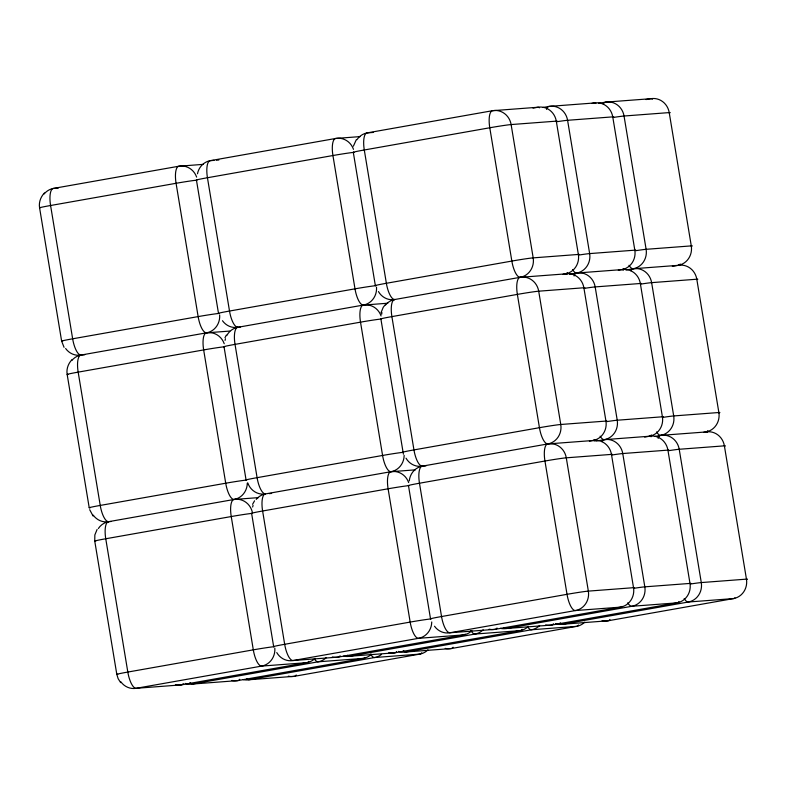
<?xml version="1.0" encoding="UTF-8"?>
<svg xmlns="http://www.w3.org/2000/svg" width="787" height="787" viewBox="0 0 787 787"><rect width="100%" height="100%" fill="white"/><g stroke="black" fill="none" stroke-linecap="round" stroke-linejoin="round"><path stroke-width="1.18" d="M353.393 146.175L356.255 139.791M380.977 312.803L383.22 307.314L385.778 304.038M97.096 529.464L94.843 534.953L94.755 541.112L116.81 674.37L118.148 678.699L120.657 682.634M224.984 337.682L226.361 335.075M252.568 504.31L254.565 500.807M44.485 192.943C40.658 196.839 38.632 202.436 39.586 207.866L61.632 341.115L64.052 347.323M72.07 359.57C68.243 363.466 66.216 369.054 67.17 374.494L89.216 507.743M533.015 108.114L537.846 107.258A16.901 5.637 80 0 1 539.498 107.789M543.099 107.475L549.139 106.402L594.303 102.979A16.901 5.637 80 0 1 595.966 103.51M591.893 103.412L594.303 102.979A16.901 15.917 85.7 0 1 612.748 116.87A16.901 0.531 -9.4 0 1 613.594 116.988M598.366 103.412L605.596 102.123L650.77 98.709A16.901 5.637 80 0 1 652.433 99.231M645.95 99.565L650.77 98.709A16.901 15.917 85.7 0 1 669.216 112.59L691.281 245.888A16.901 0.531 -9.4 0 1 691.34 246.242M385.502 304.992A16.901 15.917 85.7 0 1 394.769 299.513L520.256 277.309L565.43 273.886A16.901 5.637 80 0 1 567.083 274.407M563.01 274.309L565.43 273.886A16.901 5.637 80 0 0 567.309 272.558M569.483 274.309L576.723 273.03L621.897 269.607A16.901 5.637 80 0 1 623.55 270.138M618.277 270.246L621.897 269.607A16.901 5.637 80 0 0 623.343 268.849M625.95 270.03L633.181 268.751L678.355 265.327A16.901 5.637 80 0 1 679.427 265.534M672.324 266.399L678.355 265.327A16.901 5.637 80 0 0 680.243 264.009M256.228 499.381A16.901 15.917 85.7 0 1 265.494 493.902L390.982 471.698L415.398 469.849M589.394 441.153L593.014 440.513A16.901 5.637 80 0 0 594.46 439.746M595.857 441.153L604.308 439.658L649.482 436.234A16.901 5.637 80 0 1 651.134 436.755M644.651 437.09L649.482 436.234A16.901 5.637 80 0 0 651.361 434.906M654.735 436.451L660.775 435.378L705.939 431.955A16.901 5.637 80 0 1 707.602 432.486M703.529 432.388L705.939 431.955A16.901 5.637 80 0 0 707.828 430.627M373.294 132.432L367.185 132.895A16.901 15.917 85.7 0 0 356.905 139.732M360.23 136.594L335.813 138.443L210.326 160.656A16.901 15.917 85.7 0 0 197.488 173.77M213.995 160.381L210.326 160.656A16.901 5.637 80 0 0 207.443 177.744L229.509 311.042A16.901 5.637 80 0 0 237.91 327.284A16.901 5.637 80 0 0 235.028 344.372L257.093 477.67A16.901 5.637 80 0 0 265.494 493.902A16.901 5.637 80 0 0 262.612 510.999L284.678 644.297A16.901 5.637 80 0 0 293.079 660.529L338.253 657.106L463.74 634.902A16.901 15.917 85.7 0 0 471.875 630.662M216.435 160.194L218.875 160.007M203.371 164.355L178.954 166.205L53.477 188.418A16.901 15.917 85.7 0 0 44.2 193.897M58.356 188.044L53.477 188.418A16.901 5.637 80 0 0 50.584 205.505L72.65 338.803A16.901 5.637 80 0 0 81.061 355.045A16.901 5.637 80 0 0 78.169 372.133L100.234 505.431A16.901 5.637 80 0 0 108.645 521.673A16.901 5.637 80 0 0 105.753 538.761L127.819 672.059A16.901 5.637 80 0 0 136.23 688.291L181.404 684.877L306.881 662.664A16.901 15.917 85.7 0 0 315.016 658.424M387.814 303.221L363.397 305.071L237.91 327.284A16.901 15.917 85.7 0 0 226.754 335.596M240.36 327.097L237.91 327.284A16.901 15.917 85.7 0 1 222.485 320.732M229.735 331.071L206.538 332.832L81.061 355.045A16.901 15.917 85.7 0 0 71.784 360.515M84.721 354.77L81.061 355.045A16.901 15.917 85.7 0 1 65.636 348.503M426.013 465.865L422.353 466.14A16.901 15.917 85.7 0 1 406.023 458.191M269.164 493.626L271.604 493.439M258.549 497.61L234.123 499.46L108.645 521.673A16.901 15.917 85.7 0 0 98.355 528.51M111.085 521.486L108.645 521.673A16.901 15.917 85.7 0 1 93.22 515.121M93.073 516.016L89.698 509.701M403.406 454.178L380.888 318.961M353.304 152.334L375.35 285.592M408.473 485.589L430.519 618.848M218.491 313.354L196.445 180.105M224.029 346.723L246.075 479.981M251.614 513.35L273.66 646.609M296.217 674.99A16.901 5.637 80 0 1 294.328 676.318L249.154 679.742A16.901 15.917 85.7 0 1 243.193 679.594M288.367 676.171A16.901 15.917 85.7 0 0 294.328 676.318L419.815 654.105A16.901 15.917 85.7 0 0 427.951 649.875M246.902 678.748A16.901 5.637 80 0 0 249.154 679.742L374.642 657.529L419.815 654.105A16.901 5.637 80 0 0 421.704 652.777M370.47 654.076A16.901 5.637 80 0 0 374.642 657.529A16.901 15.917 85.7 0 0 381.538 654.391M453.066 647.229A16.901 5.637 80 0 1 451.187 648.557L406.013 651.98A16.901 15.917 85.7 0 1 398.497 651.39M445.216 648.409A16.901 15.917 85.7 0 0 451.187 648.557L576.674 626.344A16.901 15.917 85.7 0 0 584.8 622.114M403.288 650.515A16.901 5.637 80 0 0 406.013 651.98L531.5 629.767L576.674 626.344A16.901 5.637 80 0 0 578.553 625.016M527.959 627.288A16.901 5.637 80 0 0 531.5 629.767A16.901 15.917 85.7 0 0 539.636 625.527M668.891 450.646A16.901 0.531 -9.4 0 1 679.211 449.269L724.384 445.845L746.45 579.143A16.901 0.531 -9.4 0 1 746.509 579.498M724.433 446.199A16.901 0.531 -9.4 0 0 724.384 445.845A16.901 15.917 85.7 0 0 705.939 431.955A16.901 15.917 85.7 0 0 718.865 412.516L696.8 279.218A16.901 15.917 85.7 0 0 678.355 265.327A16.901 15.917 85.7 0 0 691.281 245.888L646.117 249.312A16.901 0.531 -9.4 0 0 635.788 250.689M690.966 583.944A16.901 0.531 -9.4 0 1 701.286 582.567L746.45 579.143A16.901 15.917 85.7 0 1 733.523 598.582L608.046 620.795L562.872 624.219A16.901 15.917 85.7 0 1 555.356 623.629M609.925 619.467A16.901 5.637 80 0 1 608.046 620.795A16.901 15.917 85.7 0 1 602.075 620.648M560.147 622.753A16.901 5.637 80 0 0 562.872 624.219L688.359 602.006L733.523 598.582A16.901 5.637 80 0 0 734.969 597.825M684.178 598.543A16.901 5.637 80 0 0 688.359 602.006A16.901 15.917 85.7 0 0 701.286 582.567L679.211 449.269A16.901 15.917 85.7 0 0 660.775 435.378A16.901 5.637 80 0 1 656.594 431.925M658.129 438.329A16.901 5.637 80 0 1 660.775 435.378A16.901 15.917 85.7 0 0 673.702 415.939L651.626 282.641A16.901 15.917 85.7 0 0 633.181 268.751A16.901 5.637 80 0 1 629.01 265.298M641.307 284.018A16.901 0.531 -9.4 0 1 651.626 282.641L696.8 279.218A16.901 0.531 -9.4 0 1 696.849 279.572M663.372 417.317A16.901 0.531 -9.4 0 1 673.702 415.939L718.865 412.516A16.901 0.531 -9.4 0 1 718.924 412.87M630.899 270.807A16.901 5.637 80 0 1 633.181 268.751A16.901 15.917 85.7 0 0 646.117 249.312L624.042 116.014A16.901 15.917 85.7 0 0 605.596 102.123A16.901 5.637 80 0 0 603.314 104.189M613.722 117.391A16.901 0.531 -9.4 0 1 624.042 116.014L669.216 112.59A16.901 0.531 -9.4 0 1 669.265 112.944M239.75 679.27A16.901 5.637 80 0 1 237.861 680.598L192.697 684.021A16.901 15.917 85.7 0 1 185.181 683.431M231.899 680.45A16.901 15.917 85.7 0 0 237.861 680.598L363.348 658.385A16.901 15.917 85.7 0 0 371.484 654.154M189.972 682.555A16.901 5.637 80 0 0 192.697 684.021L318.174 661.808L363.348 658.385A16.901 5.637 80 0 0 364.794 657.627M314.633 659.329A16.901 5.637 80 0 0 318.174 661.808A16.901 15.917 85.7 0 0 326.31 657.568M396.609 651.508A16.901 5.637 80 0 1 394.72 652.836L349.546 656.25A16.901 15.917 85.7 0 1 343.585 656.102M388.748 652.689A16.901 15.917 85.7 0 0 394.72 652.836L520.207 630.623A16.901 15.917 85.7 0 0 528.343 626.383M347.293 655.256A16.901 5.637 80 0 0 349.546 656.25L475.033 634.047L520.207 630.623A16.901 5.637 80 0 0 522.086 629.295M470.862 630.584A16.901 5.637 80 0 0 475.033 634.047A16.901 15.917 85.7 0 0 483.169 629.807M612.424 454.925A16.901 0.531 -9.4 0 1 622.753 453.538L667.917 450.125A16.901 0.531 -9.4 0 1 668.458 450.341M634.499 588.223A16.901 0.531 -9.4 0 1 644.819 586.836L689.992 583.423A16.901 0.531 -9.4 0 1 690.524 583.639M553.458 623.747A16.901 5.637 80 0 1 551.579 625.065L506.405 628.488A16.901 15.917 85.7 0 1 500.434 628.341M545.607 624.917A16.901 15.917 85.7 0 0 551.579 625.065L677.066 602.862A16.901 5.637 80 0 0 678.945 601.534M504.152 627.495A16.901 5.637 80 0 0 506.405 628.488L631.892 606.275L677.066 602.862A16.901 15.917 85.7 0 0 689.992 583.423L667.917 450.125A16.901 15.917 85.7 0 0 649.482 436.234A16.901 15.917 85.7 0 0 662.408 416.795L640.333 283.497A16.901 15.917 85.7 0 0 621.897 269.607A16.901 15.917 85.7 0 0 634.824 250.168L612.748 116.87L567.584 120.293A16.901 0.531 -9.4 0 0 557.255 121.67M627.711 602.822A16.901 5.637 80 0 0 631.892 606.275A16.901 15.917 85.7 0 0 644.819 586.836L622.753 453.538A16.901 15.917 85.7 0 0 604.308 439.658A16.901 5.637 80 0 1 600.127 436.195M602.016 441.714A16.901 5.637 80 0 1 604.308 439.658A16.901 15.917 85.7 0 0 617.234 420.219L595.169 286.911A16.901 15.917 85.7 0 0 576.723 273.03A16.901 5.637 80 0 1 572.543 269.577M584.839 288.298A16.901 0.531 -9.4 0 1 595.169 286.911L640.333 283.497A16.901 0.531 -9.4 0 1 640.874 283.713M606.915 421.596A16.901 0.531 -9.4 0 1 617.234 420.219L662.408 416.795A16.901 0.531 -9.4 0 1 662.939 417.012M574.077 275.981A16.901 5.637 80 0 1 576.723 273.03A16.901 15.917 85.7 0 0 589.65 253.591L567.584 120.293A16.901 15.917 85.7 0 0 549.139 106.402A16.901 5.637 80 0 0 546.493 109.354M579.33 254.968A16.901 0.531 -9.4 0 1 589.65 253.591L634.824 250.168A16.901 0.531 -9.4 0 1 635.355 250.384M95.719 541.112A16.901 0.531 -9.4 0 1 105.753 538.761L231.24 516.547A16.901 0.531 -9.4 0 1 252.106 513.38M117.784 674.41A16.901 0.531 -9.4 0 1 127.819 672.059L253.306 649.846A16.901 0.531 -9.4 0 1 274.171 646.688A16.901 0.531 -9.4 0 1 284.678 644.297L410.165 622.084A16.901 0.531 -9.4 0 1 431.03 618.916M183.282 683.549A16.901 5.637 80 0 1 181.404 684.877A16.901 15.917 85.7 0 1 175.432 684.729M120.805 681.749A16.901 15.917 85.7 0 0 136.23 688.291L261.707 666.087L306.881 662.664A16.901 5.637 80 0 0 308.77 661.336M274.82 648.154A16.901 15.917 85.7 0 1 261.707 666.087A16.901 5.637 80 0 1 253.306 649.846L231.24 516.547A16.901 5.637 80 0 1 234.123 499.46A16.901 15.917 85.7 0 0 247.295 483.1M252.263 511.855A16.901 15.917 85.7 0 0 234.123 499.46A16.901 5.637 80 0 1 225.721 483.218L203.656 349.92A16.901 5.637 80 0 1 206.538 332.832A16.901 15.917 85.7 0 0 219.652 314.898M252.194 513.37A16.901 0.531 -9.4 0 1 262.612 510.999L388.099 488.786A16.901 0.531 -9.4 0 1 408.965 485.618A16.901 0.531 -9.4 0 1 419.471 483.228L544.948 461.025A16.901 0.531 -9.4 0 1 566.286 457.818L611.46 454.394A16.901 0.531 -9.4 0 1 611.991 454.611M340.141 655.778A16.901 5.637 80 0 1 338.253 657.106A16.901 15.917 85.7 0 1 332.291 656.958M276.758 652.58A16.901 15.917 85.7 0 0 293.079 660.529L418.566 638.316L463.74 634.902A16.901 5.637 80 0 0 465.186 634.135M431.738 621.956A16.901 15.917 85.7 0 1 418.566 638.316A16.901 5.637 80 0 1 410.165 622.084L388.099 488.786A16.901 5.637 80 0 1 390.982 471.698A16.901 15.917 85.7 0 0 404.154 455.339M408.66 482.598A16.901 15.917 85.7 0 0 390.982 471.698A16.901 5.637 80 0 1 382.58 455.457L360.515 322.158A16.901 5.637 80 0 1 363.397 305.071A16.901 15.917 85.7 0 0 376.511 287.137M252.657 507.015A16.901 15.917 85.7 0 1 253.06 505.382M265.494 493.902A16.901 15.917 85.7 0 1 247.816 483.002M430.725 618.916A16.901 0.531 -9.4 0 1 441.537 616.536L567.024 594.323A16.901 0.531 -9.4 0 1 588.351 591.116L633.525 587.692A16.901 0.531 -9.4 0 1 634.056 587.919M497 628.016A16.901 5.637 80 0 1 495.112 629.344L449.938 632.768A16.901 15.917 85.7 0 1 434.513 626.226M489.14 629.197A16.901 15.917 85.7 0 0 495.112 629.344L620.599 607.131A16.901 5.637 80 0 0 622.045 606.374M594.667 441.035A16.901 5.637 80 0 0 593.014 440.513L547.841 443.927L422.353 466.14A16.901 15.917 85.7 0 0 409.27 480.887M68.135 374.484A16.901 0.531 -9.4 0 1 78.169 372.133L203.656 349.92A16.901 0.531 -9.4 0 1 224.521 346.762M90.2 507.782A16.901 0.531 -9.4 0 1 100.234 505.431L225.721 483.218A16.901 0.531 -9.4 0 1 246.587 480.06A16.901 0.531 -9.4 0 1 257.093 477.67L382.58 455.457A16.901 0.531 -9.4 0 1 403.446 452.299A16.901 0.531 -9.4 0 1 413.952 449.908L539.439 427.695A16.901 0.531 -9.4 0 1 560.767 424.488L605.941 421.075A16.901 0.531 -9.4 0 1 606.472 421.291M224.226 343.732A16.901 15.917 85.7 0 0 206.538 332.832A16.901 5.637 80 0 1 198.137 316.6L176.072 183.292A16.901 5.637 80 0 1 178.954 166.205A16.901 15.917 85.7 0 1 196.642 177.105M224.61 346.742A16.901 0.531 -9.4 0 1 235.028 344.372L360.515 322.158A16.901 0.531 -9.4 0 1 381.38 318.991M381.075 315.971A16.901 15.917 85.7 0 0 363.397 305.071A16.901 5.637 80 0 1 354.996 288.839L332.931 155.531A16.901 5.637 80 0 1 335.813 138.443A16.901 15.917 85.7 0 1 353.491 149.343M225.072 340.387A16.901 15.917 85.7 0 1 225.475 338.754M394.769 299.513A16.901 5.637 80 0 0 391.887 316.61L413.952 449.908A16.901 5.637 80 0 0 422.353 466.14A16.901 5.637 80 0 0 419.471 483.228L441.537 616.536A16.901 5.637 80 0 0 449.938 632.768L575.425 610.555L620.599 607.131A16.901 15.917 85.7 0 0 633.525 587.692L611.46 454.394A16.901 15.917 85.7 0 0 593.014 440.513A16.901 15.917 85.7 0 0 605.941 421.075L583.875 287.767A16.901 15.917 85.7 0 0 565.43 273.886A16.901 15.917 85.7 0 0 578.356 254.447L556.291 121.149A16.901 15.917 85.7 0 0 537.846 107.258L492.672 110.682L367.185 132.895A16.901 5.637 80 0 0 364.292 149.983L386.368 283.281A16.901 5.637 80 0 0 394.769 299.513A16.901 15.917 85.7 0 1 378.439 291.564M381.174 318.991A16.901 0.531 -9.4 0 1 391.887 316.61L517.364 294.397A16.901 0.531 -9.4 0 1 538.702 291.19L583.875 287.767A16.901 0.531 -9.4 0 1 584.407 287.993M381.685 314.259A16.901 15.917 85.7 0 1 381.931 312.626M39.881 207.886A16.901 0.531 -9.4 0 1 50.584 205.505L176.072 183.292A16.901 0.531 -9.4 0 1 196.937 180.134A16.901 0.531 -9.4 0 1 207.443 177.744L332.931 155.531A16.901 0.531 -9.4 0 1 353.796 152.373M62.616 341.155A16.901 0.531 -9.4 0 1 72.65 338.803L198.137 316.6A16.901 0.531 -9.4 0 1 219.002 313.433A16.901 0.531 -9.4 0 1 229.509 311.042L354.996 288.839A16.901 0.531 -9.4 0 1 375.861 285.671A16.901 0.531 -9.4 0 1 386.368 283.281L511.845 261.068A16.901 0.531 -9.4 0 1 533.183 257.87L578.356 254.447A16.901 0.531 -9.4 0 1 578.888 254.663M353.884 152.353A16.901 0.531 -9.4 0 1 364.292 149.983L489.78 127.769A16.901 0.531 -9.4 0 1 511.117 124.562L556.291 121.149A16.901 0.531 -9.4 0 1 556.822 121.365M533.183 257.87L511.117 124.562A16.901 15.917 85.7 0 0 492.672 110.682A16.901 5.637 80 0 0 489.78 127.769L511.845 261.068A16.901 5.637 80 0 0 520.256 277.309A16.901 15.917 85.7 0 1 538.702 291.19L560.767 424.488A16.901 15.917 85.7 0 1 547.841 443.927A16.901 5.637 80 0 0 544.948 461.025L567.024 594.323A16.901 5.637 80 0 0 575.425 610.555A16.901 15.917 85.7 0 0 588.351 591.116L566.286 457.818A16.901 15.917 85.7 0 0 547.841 443.927A16.901 5.637 80 0 1 539.439 427.695L517.364 294.397A16.901 5.637 80 0 1 520.256 277.309A16.901 15.917 85.7 0 0 533.183 257.87"/></g></svg>
